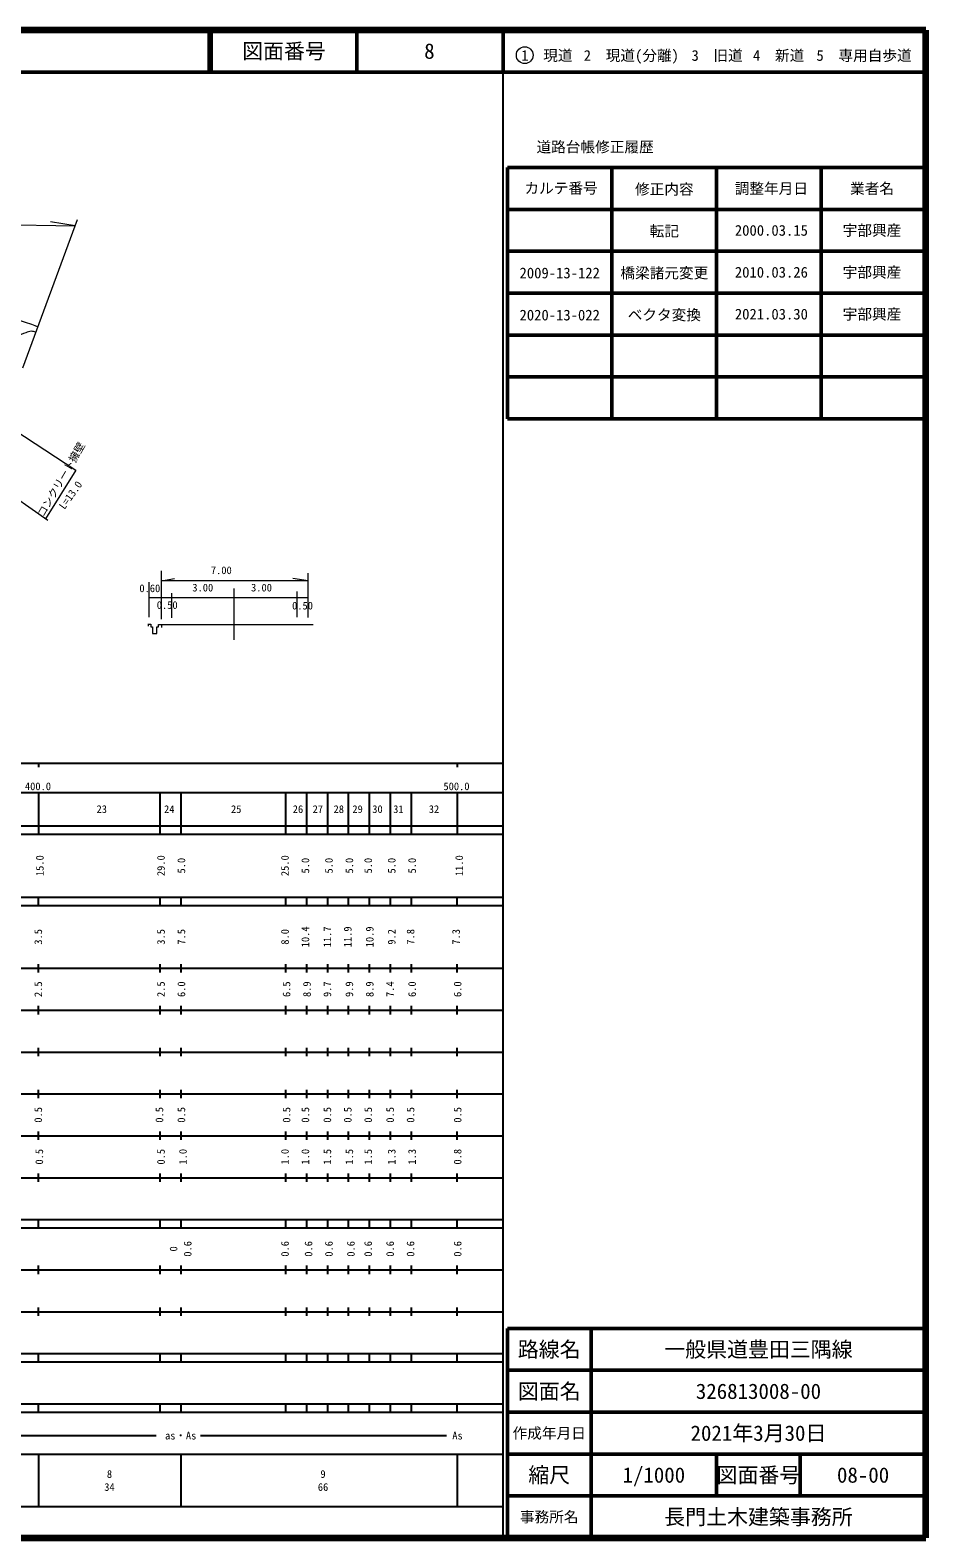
# Model space of a CAD drawing. Units: millimetres, scale not verified. Extents: x 40000 to 680000, y 20000 to 380000.
# Drawn here: x 465971 to 680000, y 20000 to 380000 of the extents above; entities that cross this region are included whole.
import ezdxf
from ezdxf.enums import TextEntityAlignment as Align

# ---------------------------------------------------------------- set-up
doc = ezdxf.new("R2010")
doc.units = ezdxf.units.MM
doc.header["$LTSCALE"] = 1000
for name, color, linetype, lineweight in [('M-TTL', 2, 'Continuous', 140), ('M-TTL-BAND', 7, 'Continuous', 25), ('M-TTL-FRAM', 2, 'Continuous', 50), ('M-TTL-LINE', 7, 'Continuous', 50), ('M-TTL-TXT', 7, 'Continuous', 13), ('M-WORK', 1, 'Continuous', 13)]:
    doc.layers.add(name, color=color, linetype=linetype, lineweight=lineweight)
doc.styles.add('ＭＳ ゴシック', font='')
doc.styles.get('ＭＳ ゴシック').set_extended_font_data('MS Gothic')

msp = doc.modelspace()

# ---------------------------------------------------------------- linework, layer by layer
at = {"layer": 'M-TTL'}
for p, q in [((680000, 380000), (40000, 380000)), ((680000, 20000), (680000, 380000)), ((40000, 20000), (680000, 20000))]:
    msp.add_line(p, q, dxfattribs=at)
at = {"layer": 'M-TTL-BAND'}
for p, q in [((579000, 20000), (579000, 370000)), ((40000, 205000), (579000, 205000)), ((468000, 205000), (468000, 204000)), ((568000, 205000), (568000, 204000)), ((68000, 198000), (579000, 198000)), ((468000, 198000), (468000, 188000)), ((497000, 198000), (497000, 188000)), ((502000, 198000), (502000, 188000)), ((527000, 198000), (527000, 188000)), ((532000, 198000), (532000, 188000)), ((537000, 198000), (537000, 188000)), ((542000, 198000), (542000, 188000)), ((547000, 198000), (547000, 188000)), ((552000, 198000), (552000, 188000)), ((557000, 198000), (557000, 188000)), ((568000, 198000), (568000, 188000)), ((40000, 190000), (579000, 190000)), ((40000, 188000), (579000, 188000)), ((40000, 173000), (579000, 173000)), ((468000, 171000), (468000, 173000)), ((497000, 173000), (497000, 171000)), ((502000, 173000), (502000, 171000)), ((527000, 173000), (527000, 171000)), ((532000, 173000), (532000, 171000)), ((537000, 173000), (537000, 171000)), ((542000, 173000), (542000, 171000)), ((547000, 173000), (547000, 171000)), ((552000, 173000), (552000, 171000)), ((557000, 173000), (557000, 171000)), ((568000, 171000), (568000, 173000)), ((40000, 171000), (579000, 171000)), ((40000, 156000), (579000, 156000)), ((468000, 155000), (468000, 157000)), ((497000, 157000), (497000, 155000)), ((502000, 157000), (502000, 155000)), ((527000, 157000), (527000, 155000)), ((532000, 157000), (532000, 155000)), ((537000, 157000), (537000, 155000)), ((542000, 157000), (542000, 155000)), ((547000, 157000), (547000, 155000)), ((552000, 157000), (552000, 155000)), ((557000, 157000), (557000, 155000)), ((568000, 155000), (568000, 157000)), ((46000, 146000), (579000, 146000)), ((468000, 145000), (468000, 147000)), ((497000, 147000), (497000, 145000)), ((502000, 147000), (502000, 145000)), ((527000, 147000), (527000, 145000)), ((532000, 147000), (532000, 145000)), ((537000, 147000), (537000, 145000)), ((542000, 147000), (542000, 145000)), ((547000, 147000), (547000, 145000)), ((552000, 147000), (552000, 145000)), ((557000, 147000), (557000, 145000)), ((568000, 145000), (568000, 147000)), ((468000, 135000), (468000, 137000)), ((497000, 137000), (497000, 135000)), ((502000, 137000), (502000, 135000)), ((527000, 137000), (527000, 135000)), ((532000, 137000), (532000, 135000)), ((537000, 137000), (537000, 135000)), ((542000, 137000), (542000, 135000)), ((547000, 137000), (547000, 135000)), ((552000, 137000), (552000, 135000)), ((557000, 137000), (557000, 135000)), ((568000, 135000), (568000, 137000)), ((52000, 136000), (579000, 136000)), ((46000, 126000), (579000, 126000)), ((468000, 125000), (468000, 127000)), ((497000, 127000), (497000, 125000)), ((502000, 127000), (502000, 125000)), ((527000, 127000), (527000, 125000)), ((532000, 127000), (532000, 125000)), ((537000, 127000), (537000, 125000)), ((542000, 127000), (542000, 125000)), ((547000, 127000), (547000, 125000)), ((552000, 127000), (552000, 125000)), ((557000, 127000), (557000, 125000)), ((568000, 125000), (568000, 127000)), ((52000, 116000), (579000, 116000)), ((468000, 115000), (468000, 117000)), ((497000, 117000), (497000, 115000)), ((502000, 117000), (502000, 115000)), ((527000, 117000), (527000, 115000)), ((532000, 117000), (532000, 115000)), ((537000, 117000), (537000, 115000)), ((542000, 117000), (542000, 115000)), ((547000, 117000), (547000, 115000)), ((552000, 117000), (552000, 115000)), ((557000, 117000), (557000, 115000)), ((568000, 115000), (568000, 117000)), ((46000, 106000), (579000, 106000)), ((468000, 105000), (468000, 107000)), ((497000, 107000), (497000, 105000)), ((502000, 107000), (502000, 105000)), ((527000, 107000), (527000, 105000)), ((532000, 107000), (532000, 105000)), ((537000, 107000), (537000, 105000)), ((542000, 107000), (542000, 105000)), ((547000, 107000), (547000, 105000)), ((552000, 107000), (552000, 105000)), ((557000, 107000), (557000, 105000)), ((568000, 105000), (568000, 107000)), ((40000, 96000), (579000, 96000)), ((40000, 94000), (579000, 94000)), ((468000, 94000), (468000, 96000)), ((497000, 96000), (497000, 94000)), ((502000, 96000), (502000, 94000)), ((527000, 96000), (527000, 94000)), ((532000, 96000), (532000, 94000)), ((537000, 96000), (537000, 94000)), ((542000, 96000), (542000, 94000)), ((547000, 96000), (547000, 94000)), ((552000, 96000), (552000, 94000)), ((557000, 96000), (557000, 94000)), ((568000, 94000), (568000, 96000)), ((49000, 84000), (579000, 84000)), ((468000, 83000), (468000, 85000)), ((497000, 85000), (497000, 83000)), ((502000, 85000), (502000, 83000)), ((527000, 85000), (527000, 83000)), ((532000, 85000), (532000, 83000)), ((537000, 85000), (537000, 83000)), ((542000, 85000), (542000, 83000)), ((547000, 85000), (547000, 83000)), ((552000, 85000), (552000, 83000)), ((557000, 85000), (557000, 83000)), ((568000, 83000), (568000, 85000)), ((40000, 74000), (579000, 74000)), ((468000, 73000), (468000, 75000)), ((497000, 75000), (497000, 73000)), ((502000, 75000), (502000, 73000)), ((527000, 75000), (527000, 73000)), ((532000, 75000), (532000, 73000)), ((537000, 75000), (537000, 73000)), ((542000, 75000), (542000, 73000)), ((547000, 75000), (547000, 73000)), ((552000, 75000), (552000, 73000)), ((557000, 75000), (557000, 73000)), ((568000, 73000), (568000, 75000)), ((40000, 64000), (579000, 64000)), ((40000, 62000), (579000, 62000)), ((468000, 62000), (468000, 64000)), ((497000, 64000), (497000, 62000)), ((502000, 64000), (502000, 62000)), ((527000, 64000), (527000, 62000)), ((532000, 64000), (532000, 62000)), ((537000, 64000), (537000, 62000)), ((542000, 64000), (542000, 62000)), ((547000, 64000), (547000, 62000)), ((552000, 64000), (552000, 62000)), ((557000, 64000), (557000, 62000)), ((568000, 62000), (568000, 64000)), ((40000, 52000), (579000, 52000)), ((468000, 50000), (468000, 52000)), ((497000, 52000), (497000, 50000)), ((502000, 52000), (502000, 50000)), ((527000, 52000), (527000, 50000)), ((532000, 52000), (532000, 50000)), ((537000, 52000), (537000, 50000)), ((542000, 52000), (542000, 50000)), ((547000, 52000), (547000, 50000)), ((552000, 52000), (552000, 50000)), ((557000, 52000), (557000, 50000)), ((568000, 50000), (568000, 52000)), ((40000, 50000), (579000, 50000)), ((435796, 44406), (496062, 44406)), ((506718, 44406), (565459, 44406)), ((40000, 40000), (579000, 40000)), ((468000, 40000), (468000, 27500)), ((502000, 40000), (502000, 27500)), ((568000, 40000), (568000, 27500)), ((68000, 27500), (579000, 27500))]:
    msp.add_line(p, q, dxfattribs=at)
at = {"layer": 'M-TTL-FRAM'}
for p, q in [((580000, 347197), (580000, 287197)), ((580000, 347197), (680000, 347197)), ((580000, 287197), (680000, 287197)), ((680000, 70000), (580000, 70000)), ((580000, 70000), (580000, 20000))]:
    msp.add_line(p, q, dxfattribs=at)
at = {"layer": 'M-TTL-LINE'}
for p, q in [((508747, 380000), (508747, 370000)), ((509247, 380000), (509247, 370000)), ((543997, 380000), (543997, 370000)), ((579000, 380000), (579000, 370000)), ((40000, 370000), (680000, 370000)), ((605000, 347197), (605000, 287197)), ((630000, 347197), (630000, 287197)), ((655000, 347197), (655000, 287197)), ((580000, 337197), (680000, 337197)), ((580000, 327197), (680000, 327197)), ((580000, 317197), (680000, 317197)), ((580000, 307197), (680000, 307197)), ((580000, 297197), (680000, 297197)), ((600000, 70000), (600000, 20000)), ((680000, 60000), (580000, 60000)), ((680000, 50000), (580000, 50000)), ((680000, 40000), (580000, 40000)), ((630000, 40000), (630000, 30000)), ((650000, 40000), (650000, 30000)), ((680000, 30000), (580000, 30000))]:
    msp.add_line(p, q, dxfattribs=at)
at = {"layer": 'M-TTL-TXT'}
msp.add_circle((584147, 374034), 2000, dxfattribs=at)
at = {"layer": 'M-WORK'}
for p, q in [((464229, 299407), (477270, 334808)), ((395040, 334488), (476717, 333307)), ((476717, 333307), (470800, 334222)), ((470165, 262902), (447053, 279095)), ((497331, 239388), (497331, 250886)), ((497331, 248514), (500496, 249049)), ((532398, 248514), (497331, 248514)), ((532398, 248514), (528729, 249057)), ((532398, 239745), (532398, 250307)), ((494296, 248208), (494296, 239852)), ((499795, 239638), (499795, 245566)), ((514686, 234424), (514686, 246673)), ((529755, 239864), (529755, 245982)), ((494296, 244550), (532398, 244550)), ((494199, 238190), (494199, 237672)), ((497383, 238106), (497383, 237408))]:
    msp.add_line(p, q, dxfattribs=at)
for points in [[(452258, 290983), (476907, 274960), (469658, 263331)], [(494134, 238190), (494780, 238190), (494780, 237513), (495224, 237513), (495224, 235968), (496282, 235968), (496282, 237503), (496674, 237503), (496674, 238106), (533600, 238106)]]:
    msp.add_lwpolyline(points, dxfattribs=at)
for points, knots in [([(436590, 298186), (436736, 299681), (436801, 300162), (437088, 301400), (437438, 302915), (437688, 303773), (438378, 305167), (438826, 306070), (439207, 306513), (439870, 307272), (440592, 308099), (441061, 308516), (441944, 309166), (443049, 309980), (443829, 310180), (445055, 310796), (445542, 311040), (445816, 311178), (446321, 311385), (447495, 311865), (448204, 312005), (449439, 312295), (450079, 312445), (450454, 312449), (451111, 312492), (452285, 312569), (452950, 312584), (454123, 312492), (455508, 312383), (456281, 312273), (457649, 312034), (459291, 311746), (460207, 311553), (461818, 311131), (463398, 310717), (464290, 310495), (465825, 309939), (466556, 309674), (466808, 309585), (467682, 309221)], [0, 0, 0, 0, 1, 1, 1, 2, 2, 2, 3, 3, 3, 4, 4, 4, 5, 5, 5, 6, 6, 6, 7, 7, 7, 8, 8, 8, 9, 9, 9, 10, 10, 10, 11, 11, 11, 12, 12, 12, 13, 13, 13, 13]), ([(467272, 307850), (466849, 308020), (466644, 308085), (466224, 308094), (465709, 308106), (465438, 307918), (464952, 307747), (463319, 307172), (462497, 306620), (460913, 305922), (459233, 305182), (458280, 304795), (456605, 304046), (454188, 302965), (452823, 302383), (450447, 301218), (448156, 300094), (446943, 299326), (444673, 298161), (443719, 297671), (443416, 297514), (442226, 296916)], [0, 0, 0, 0, 1, 1, 1, 2, 2, 2, 3, 3, 3, 4, 4, 4, 5, 5, 5, 6, 6, 6, 7, 7, 7, 7])]:
    msp.add_open_spline(points, degree=3, knots=knots, dxfattribs=at)

# ---------------------------------------------------------------- texts
at = {"layer": 'M-TTL-BAND', "style": 'ＭＳ ゴシック'}
for s, p in [('400.0', (467844, 199445)), ('500.0', (567844, 199445)), ('23', (483083, 194000)), ('24', (499215, 194000)), ('25', (515215, 194000)), ('26', (529966, 194000)), ('27', (534716, 194000)), ('28', (539716, 194000)), ('29', (544216, 194000)), ('30', (548966, 194000)), ('31', (553967, 194000)), ('32', (562467, 194000)), ('as・As', (501937, 44406)), ('As', (568084, 44406)), ('8', (484930, 35238)), ('9', (535962, 35238)), ('34', (484930, 32131)), ('66', (535962, 32131))]:
    msp.add_text(s, height=1833, dxfattribs=at).set_placement(p, align=Align.MIDDLE_CENTER)
for s, p in [('15.0', (468280, 180500)), ('29.0', (497230, 180500)), ('5.0', (502105, 180500)), ('25.0', (526856, 180500)), ('5.0', (531731, 180500)), ('5.0', (537357, 180500)), ('5.0', (542232, 180500)), ('5.0', (546732, 180500)), ('5.0', (552357, 180500)), ('5.0', (557232, 180500)), ('11.0', (568483, 180500)), ('10.4', (531731, 163500)), ('11.7', (536982, 163500)), ('11.9', (541857, 163500)), ('10.9', (547107, 163500)), ('3.5', (467902, 163500)), ('3.5', (497230, 163500)), ('7.5', (502105, 163500)), ('8.0', (526856, 163500)), ('9.2', (552357, 163500)), ('7.8', (556857, 163500)), ('7.3', (567733, 163500)), ('2.5', (467902, 151000)), ('2.5', (497230, 151000)), ('6.0', (502105, 151000)), ('6.5', (527231, 151000)), ('8.9', (532106, 151000)), ('9.7', (536982, 151000)), ('9.9', (542232, 151000)), ('8.9', (547107, 151000)), ('7.4', (551982, 151000)), ('6.0', (557232, 151000)), ('6.0', (568108, 151000)), ('0.5', (467902, 121000)), ('0.5', (496855, 121000)), ('0.5', (502105, 121000)), ('0.5', (527231, 121000)), ('0.5', (531731, 121000)), ('0.5', (536982, 121000)), ('0.5', (541857, 121000)), ('0.5', (546732, 121000)), ('0.5', (551982, 121000)), ('0.5', (556857, 121000)), ('0.5', (568108, 121000)), ('0.5', (468152, 111000)), ('0.5', (497230, 111000)), ('1.0', (502480, 111000)), ('1.0', (526856, 111000)), ('1.0', (531731, 111000)), ('1.5', (536982, 111000)), ('1.5', (542232, 111000)), ('1.5', (546732, 111000)), ('1.3', (552357, 111000)), ('1.3', (557232, 111000)), ('0.8', (568108, 111000)), ('0.6', (503605, 89000)), ('0.6', (526856, 89000)), ('0.6', (532481, 89000)), ('0.6', (537357, 89000)), ('0.6', (542607, 89000)), ('0.6', (546732, 89000)), ('0.6', (551982, 89000)), ('0.6', (556857, 89000)), ('0.6', (568108, 89000)), ('0', (500230, 89000))]:
    msp.add_text(s, height=1833, rotation=90, dxfattribs=at).set_placement(p, align=Align.MIDDLE_CENTER)
at = {"layer": 'M-TTL-TXT', "style": 'ＭＳ ゴシック'}
for s, height, p in [('図面番号', 3666, (526622, 375000)), ('8', 3666, (561372, 375000)), ('1\u3000現道', 2566, (589448, 373958)), ('2\u3000現道(分離)', 2566, (609619, 373958)), ('3\u3000旧道', 2566, (630121, 373958)), ('4\u3000新道', 2566, (644824, 373958)), ('5\u3000専用自歩道', 2566, (665228, 373958)), ('道路台帳修正履歴', 2566, (600968, 352113)), ('カルテ番号', 2566, (592839, 342277)), ('修正内容', 2566, (617509, 342023)), ('調整年月日', 2566, (643089, 342197)), ('業者名', 2566, (667134, 342197)), ('転記', 2566, (617509, 332023)), ('2000.03.15', 2566, (643089, 332197)), ('宇部興産', 2566, (667134, 332197)), ('2009-13-122', 2566, (592509, 322023)), ('橋梁諸元変更', 2566, (617509, 322023)), ('2010.03.26', 2566, (643089, 322197)), ('宇部興産', 2566, (667134, 322197)), ('2020-13-022', 2566, (592509, 311973)), ('ベクタ変換', 2566, (617509, 312023)), ('2021.03.30', 2566, (643089, 312197)), ('宇部興産', 2566, (667134, 312197)), ('路線名', 3666, (590000, 65000)), ('一般県道豊田三隅線', 3666, (640000, 65000)), ('図面名', 3666, (590000, 55000)), ('326813008-00', 3666, (640000, 55000)), ('2021年3月30日', 3666, (640000, 45000)), ('作成年月日', 2566, (590000, 45000)), ('縮尺', 3666, (590000, 35000)), ('1/1000', 3666, (615000, 35000)), ('図面番号', 3666, (640000, 35000)), ('08-00', 3666, (665000, 35000)), ('事務所名', 2566, (590000, 25000)), ('長門土木建築事務所', 3666, (640000, 25000))]:
    msp.add_text(s, height=height, dxfattribs=at).set_placement(p, align=Align.MIDDLE_CENTER)
at = {"layer": 'M-WORK', "style": 'ＭＳ ゴシック'}
for s, rotation, p in [('コンクリート擁壁', 59.963, (469658, 263331)), ('L=13.0', 54.387, (474633, 265087))]:
    msp.add_text(s, height=1833, rotation=rotation, dxfattribs=at).set_placement(p, align=Align.BOTTOM_LEFT)
for s, p in [('7.00', (509157, 249566)), ('0.60', (492076, 245261)), ('3.00', (504729, 245424)), ('3.00', (518763, 245424)), ('0.50', (496234, 241262)), ('0.50', (528559, 241119))]:
    msp.add_text(s, height=1833, dxfattribs=at).set_placement(p, align=Align.BOTTOM_LEFT)

doc.saveas('drawing.dxf')
